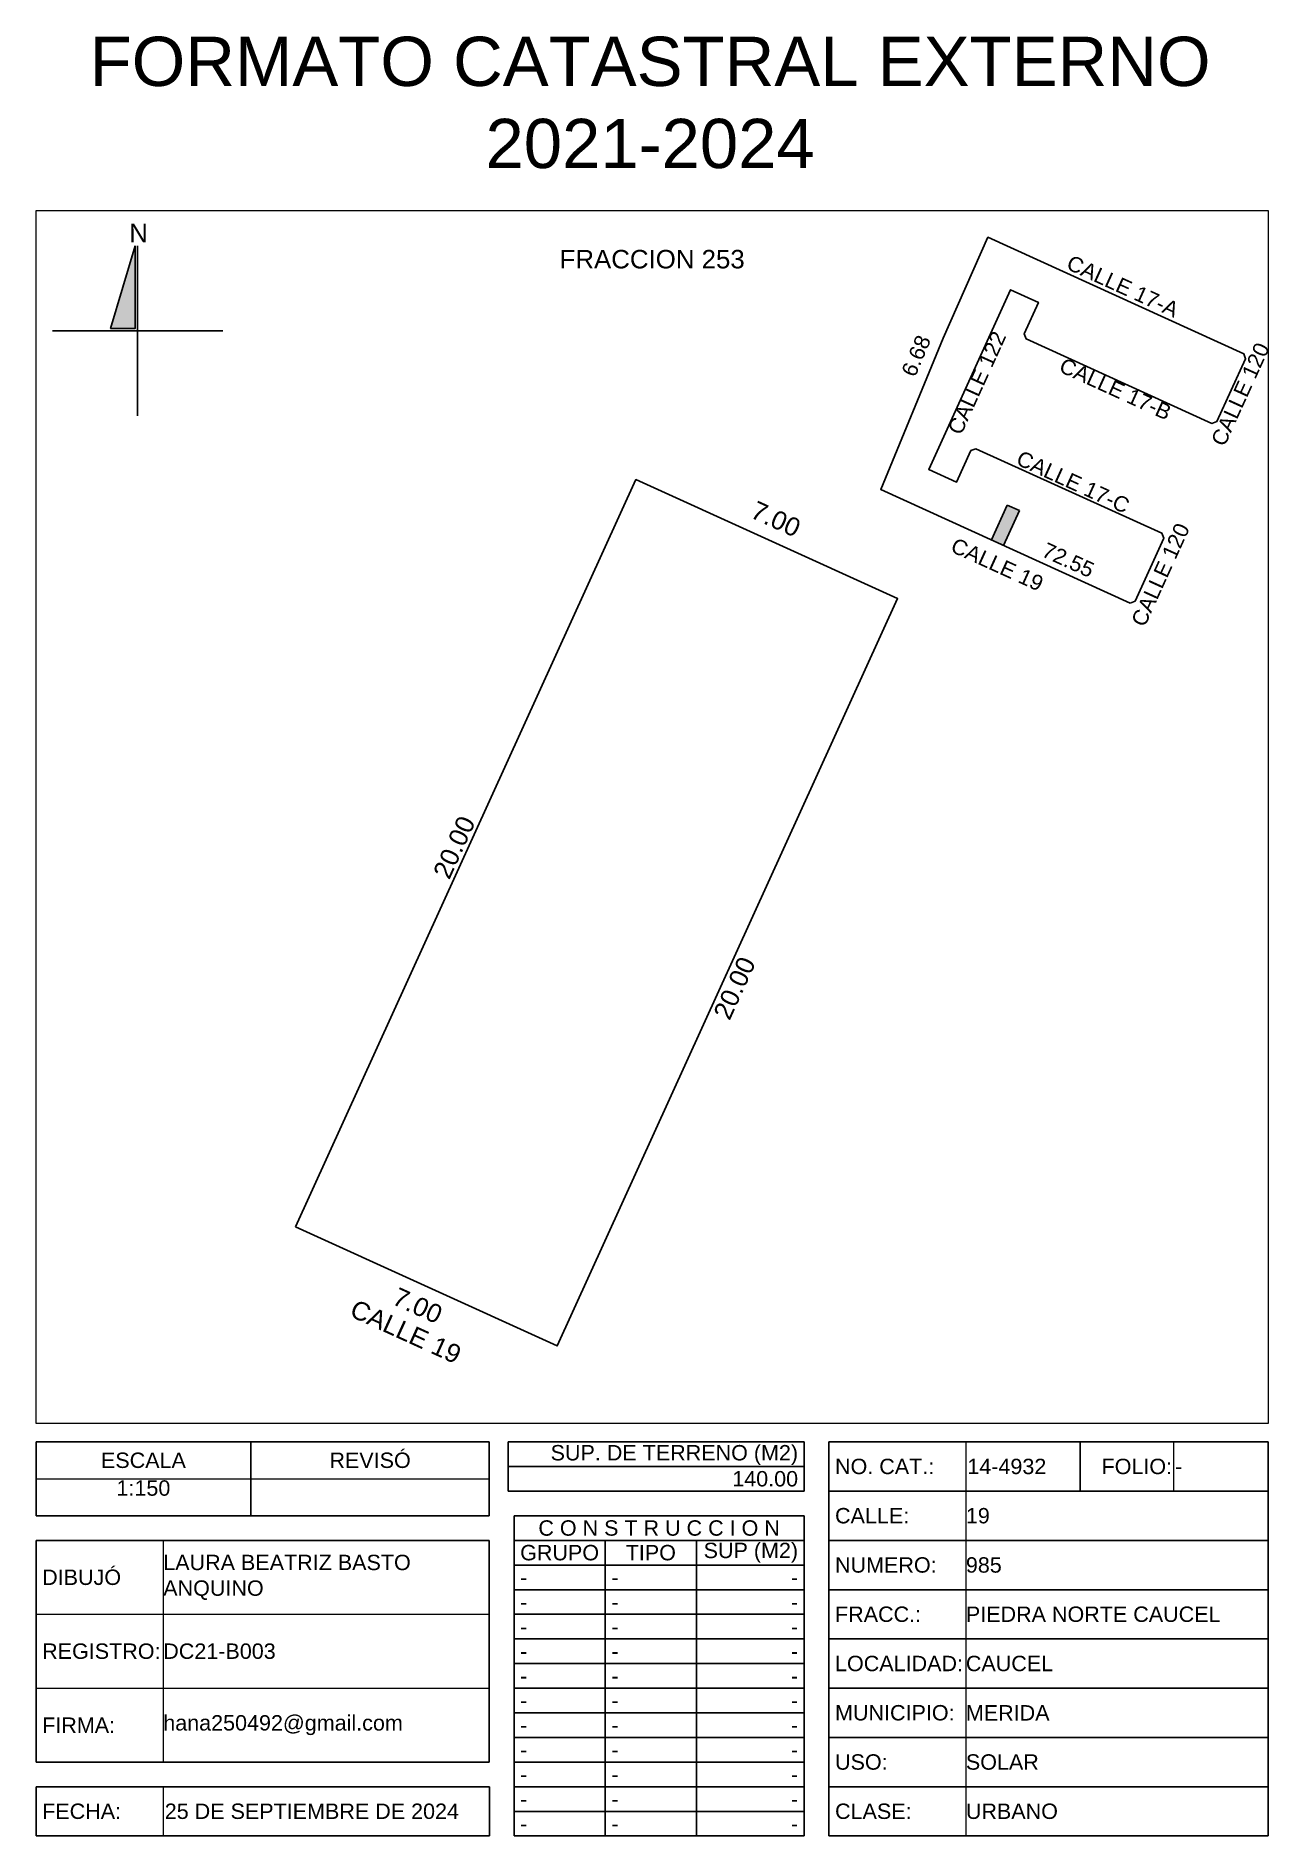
# Model space of a CAD drawing. Header units: inches. Extents: x 163.5 to 193.7, y 30.1 to 74.
import ezdxf

# ---------------------------------------------------------------- set-up
doc = ezdxf.new("R2010")
doc.units = ezdxf.units.IN
doc.header["$MEASUREMENT"] = 0
doc.layers.add('_DIV LOTES', color=7, linetype='Continuous')
doc.styles.add('Formato', font='arial.ttf')
doc.styles.add('Localizacion', font='arial.ttf')
doc.styles.get("Standard").update_dxf_attribs({"font": 'arial.ttf'})
doc.styles.add('Terreno', font='arial.ttf')
doc.dimstyles.new('T-100', dxfattribs={"dimscale": 0, "dimtxt": 0.45, "dimasz": 0.18, "dimexe": 0.18, "dimexo": 0.0625, "dimgap": 0.0905, "dimtad": 0, "dimzin": 1, "dimdsep": 46, "dimtxsty": 'Terreno', "dimblk": 'NONE', "dimcen": 0, "dimse1": 1, "dimse2": 1, "dimsd1": 1, "dimsd2": 1, "dimclrt": 256, "dimadec": 0, "dimazin": 0, "dimtfac": 1, "dimtix": 1, "dimtofl": 0, "dimtmove": 2, "dimatfit": 3, "dimldrblk": 'NONE', "dimfxl": 1, "dimtolj": 1, "dimarcsym": 0})
doc.dimstyles.new('U-100', dxfattribs={"dimscale": 0, "dimtxt": 0.375, "dimasz": 0.18, "dimexe": 0.18, "dimexo": 0.0625, "dimgap": 0.0905, "dimtad": 0, "dimzin": 1, "dimdsep": 46, "dimtxsty": 'Terreno', "dimblk": 'NONE', "dimcen": 0, "dimse1": 1, "dimse2": 1, "dimsd1": 1, "dimsd2": 1, "dimclrt": 256, "dimadec": 0, "dimazin": 0, "dimtfac": 1, "dimtix": 1, "dimtofl": 0, "dimtmove": 2, "dimatfit": 3, "dimldrblk": 'NONE', "dimfxl": 1, "dimtolj": 1, "dimarcsym": 0})

# ---------------------------------------------------------------- blocks, each defined once
blk = doc.blocks.new('*T4')
at = {"color": 0, "linetype": 'ByBlock', "lineweight": -2, "transparency": 16777216}
for p, q in [((0, 0), (11.036, 0)), ((0, 0), (0, -1.8)), ((5.23, 0), (5.23, -1.8)), ((11.036, 0), (11.036, -1.8)), ((0, -1.8), (11.036, -1.8))]:
    blk.add_line(p, q, dxfattribs=at)
at = {"layer": 'Defpoints', "color": 8, "linetype": 'ByBlock', "lineweight": 0, "transparency": 16777216}
blk.add_line((0, -0.9), (11.036, -0.9), dxfattribs=at)
at = {"color": 0, "lineweight": 18, "transparency": 16777216, "char_height": 0.375}
for s, insert, width, attachment_point in [('{\\C256;ESCALA}', (2.615, -0.45), 5.15762, 5), ('REVISÓ', (8.133, -0.45), 5.73486, 5), ('1:150', (2.615, -0.936), 5.15762, 2)]:
    blk.add_mtext(s, dxfattribs=dict(at, insert=insert, width=width, attachment_point=attachment_point))
blk = doc.blocks.new('*T5')
at = {"color": 0, "lineweight": -2, "transparency": 16777216}
for p, q in [((0, 0), (7.21, 0)), ((0, 0), (0, -0.6)), ((7.21, 0), (7.21, -0.6)), ((0, -0.6), (7.21, -0.6))]:
    blk.add_line(p, q, dxfattribs=at)
at = {"color": 0, "lineweight": 18, "transparency": 16777216, "insert": (7.06, -0.3), "char_height": 0.375, "width": 6.90975, "attachment_point": 6}
blk.add_mtext('140.00', dxfattribs=at)
blk = doc.blocks.new('*T6')
at = {"color": 0, "lineweight": -2, "transparency": 16777216}
for p, q in [((0, 0), (7.21, 0)), ((0, 0), (0, -0.6)), ((7.21, 0), (7.21, -0.6)), ((0, -0.6), (7.21, -0.6))]:
    blk.add_line(p, q, dxfattribs=at)
at = {"color": 0, "lineweight": 18, "transparency": 16777216, "insert": (7.06, -0.564), "char_height": 0.375, "width": 6.90975, "attachment_point": 9}
blk.add_mtext('{\\C256;  SUP. DE TERRENO (M2)   }', dxfattribs=at)
blk = doc.blocks.new('*T7')
at = {"color": 0, "lineweight": -2, "transparency": 16777216}
for p, q in [((0, 0), (3.336, 0)), ((0, 0), (0, -9.6)), ((0, -1.2), (3.336, -1.2)), ((0, -2.4), (3.336, -2.4)), ((0, -3.6), (3.336, -3.6)), ((0, -4.8), (3.336, -4.8)), ((0, -6), (3.336, -6)), ((0, -7.2), (3.336, -7.2)), ((0, -8.4), (3.336, -8.4)), ((0, -9.6), (3.336, -9.6))]:
    blk.add_line(p, q, dxfattribs=at)
at = {"layer": 'Defpoints', "color": 8, "linetype": 'ByBlock', "lineweight": 0, "transparency": 16777216}
blk.add_line((3.336, 0), (3.336, -9.6), dxfattribs=at)
at = {"color": 0, "lineweight": 18, "transparency": 16777216, "char_height": 0.375, "width": 3.03551, "attachment_point": 4, "style": 'Formato'}
for s, insert in [('NO. CAT.:', (0.15, -0.6)), ('CALLE:', (0.15, -1.8)), ('NUMERO:', (0.15, -3)), ('FRACC.:', (0.15, -4.2)), ('LOCALIDAD:', (0.15, -5.4)), ('MUNICIPIO:', (0.15, -6.6)), ('CLASE:', (0.15, -9))]:
    blk.add_mtext(s, dxfattribs=dict(at, insert=insert))
at = {"color": 0, "lineweight": 18, "transparency": 16777216, "insert": (0.15, -7.8), "char_height": 0.375, "width": 3.03551, "attachment_point": 4}
blk.add_mtext('USO:', dxfattribs=at)
blk = doc.blocks.new('*T8')
at = {"color": 0, "lineweight": -2, "transparency": 16777216}
for p, q in [((0, 0), (7.363, 0)), ((7.363, 0), (7.363, -8.4)), ((0, -1.2), (7.363, -1.2)), ((0, -2.4), (7.363, -2.4)), ((0, -3.6), (7.363, -3.6)), ((0, -4.8), (7.363, -4.8)), ((0, -6), (7.363, -6)), ((0, -7.2), (7.363, -7.2)), ((0, -8.4), (7.363, -8.4))]:
    blk.add_line(p, q, dxfattribs=at)
at = {"layer": 'Defpoints', "color": 8, "linetype": 'ByBlock', "lineweight": 0, "transparency": 16777216}
blk.add_line((0, 0), (0, -8.4), dxfattribs=at)
at = {"color": 0, "lineweight": 18, "transparency": 16777216, "char_height": 0.375, "width": 7.363, "attachment_point": 4}
for s, insert in [('19', (0, -0.6)), ('985', (0, -1.8)), ('PIEDRA NORTE CAUCEL', (0, -3)), ('CAUCEL', (0, -4.2)), ('MERIDA', (0, -5.4)), ('SOLAR', (0, -6.6)), ('URBANO', (0, -7.8))]:
    blk.add_mtext(s, dxfattribs=dict(at, insert=insert))
blk = doc.blocks.new('*T9')
at = {"color": 0, "lineweight": -2, "transparency": 16777216}
for p, q in [((0, 0), (2.782, 0)), ((2.782, 0), (2.782, -1.2)), ((0, -1.2), (2.782, -1.2))]:
    blk.add_line(p, q, dxfattribs=at)
at = {"layer": 'Defpoints', "color": 8, "linetype": 'ByBlock', "lineweight": 0, "transparency": 16777216}
blk.add_line((0, 0), (0, -1.2), dxfattribs=at)
at = {"color": 0, "lineweight": 18, "transparency": 16777216, "insert": (0.036, -0.6), "char_height": 0.375, "width": 2.7103, "attachment_point": 4}
blk.add_mtext('14-4932', dxfattribs=at)
blk = doc.blocks.new('*T10')
at = {"color": 0, "lineweight": -2, "transparency": 16777216}
for p, q in [((0, 0), (2.273, 0)), ((0, 0), (0, -1.2)), ((0, -1.2), (2.273, -1.2))]:
    blk.add_line(p, q, dxfattribs=at)
at = {"layer": 'Defpoints', "color": 8, "linetype": 'ByBlock', "lineweight": 0, "transparency": 16777216}
blk.add_line((2.273, 0), (2.273, -1.2), dxfattribs=at)
at = {"color": 0, "lineweight": 18, "transparency": 16777216, "insert": (2.237, -0.6), "char_height": 0.375, "width": 2.2007, "attachment_point": 6}
blk.add_mtext(' FOLIO:', dxfattribs=at)
blk = doc.blocks.new('*T11')
at = {"color": 0, "lineweight": -2, "transparency": 16777216}
for p, q in [((0, 0), (2.308, 0)), ((2.308, 0), (2.308, -1.2)), ((0, -1.2), (2.308, -1.2))]:
    blk.add_line(p, q, dxfattribs=at)
at = {"layer": 'Defpoints', "color": 8, "linetype": 'ByBlock', "lineweight": 0, "transparency": 16777216}
blk.add_line((0, 0), (0, -1.2), dxfattribs=at)
at = {"color": 0, "lineweight": 18, "transparency": 16777216, "insert": (0.036, -0.6), "char_height": 0.375, "width": 2.236, "attachment_point": 4}
blk.add_mtext('-', dxfattribs=at)
blk = doc.blocks.new('*T12')
at = {"color": 0, "lineweight": -2, "transparency": 16777216}
for p, q in [((0, 0), (3.098, 0)), ((0, 0), (0, -1.2)), ((0, -1.2), (3.098, -1.2))]:
    blk.add_line(p, q, dxfattribs=at)
at = {"layer": 'Defpoints', "color": 8, "linetype": 'ByBlock', "lineweight": 0, "transparency": 16777216}
blk.add_line((3.098, 0), (3.098, -1.2), dxfattribs=at)
at = {"color": 0, "lineweight": 18, "transparency": 16777216, "insert": (0.15, -0.6), "char_height": 0.375, "width": 2.79829, "attachment_point": 4}
blk.add_mtext('{\\C256;FECHA:}', dxfattribs=at)
blk = doc.blocks.new('*T13')
at = {"color": 0, "lineweight": -2, "transparency": 16777216}
for p, q in [((0, 0), (7.938, 0)), ((7.938, 0), (7.938, -1.2)), ((0, -1.2), (7.938, -1.2))]:
    blk.add_line(p, q, dxfattribs=at)
at = {"layer": 'Defpoints', "color": 8, "linetype": 'ByBlock', "lineweight": 0, "transparency": 16777216}
blk.add_line((0, 0), (0, -1.2), dxfattribs=at)
at = {"color": 0, "lineweight": 18, "transparency": 16777216, "insert": (0.036, -0.6), "char_height": 0.375, "width": 7.86619, "attachment_point": 4}
blk.add_mtext('{\\C256;25 DE SEPTIEMBRE DE 2024}', dxfattribs=at)
blk = doc.blocks.new('*T14')
at = {"color": 0, "lineweight": -2, "transparency": 16777216}
for p, q in [((0, 0), (7.065, 0)), ((0, 0), (0, -7.8)), ((7.065, 0), (7.065, -7.8)), ((0, -0.6), (7.065, -0.6)), ((2.22, -0.6), (2.22, -7.8)), ((4.44, -0.6), (4.44, -7.8)), ((0, -1.2), (7.065, -1.2)), ((0, -1.8), (7.065, -1.8)), ((0, -2.4), (7.065, -2.4)), ((0, -3), (7.065, -3)), ((0, -3.6), (7.065, -3.6)), ((0, -4.2), (7.065, -4.2)), ((0, -4.8), (7.065, -4.8)), ((0, -5.4), (7.065, -5.4)), ((0, -6), (7.065, -6)), ((0, -6.6), (7.065, -6.6)), ((0, -7.2), (7.065, -7.2)), ((0, -7.8), (7.065, -7.8))]:
    blk.add_line(p, q, dxfattribs=at)
at = {"color": 0, "lineweight": 18, "transparency": 16777216, "char_height": 0.375}
for s, insert, width, attachment_point in [('{\\C256;C O N S T R U C C I O N}', (3.532, -0.3), 7.065, 5), ('GRUPO', (1.11, -0.9), 2.22, 5), ('TIPO', (3.33, -0.9), 2.22, 5), ('SUP (M2)', (6.915, -0.9), 2.325, 6), ('-', (0.15, -1.5), 1.92, 4), ('-', (2.37, -1.5), 1.92, 4), ('-', (0.15, -2.1), 1.92, 4), ('-', (2.37, -2.1), 1.92, 4), ('-', (0.15, -2.7), 1.92, 4), ('-', (2.37, -2.7), 1.92, 4), ('-', (0.15, -3.3), 1.92, 4), ('-', (2.37, -3.3), 1.92, 4), ('-', (0.15, -3.9), 1.92, 4), ('-', (2.37, -3.9), 1.92, 4), ('-', (0.15, -4.5), 1.92, 4), ('-', (2.37, -4.5), 1.92, 4), ('-', (0.15, -5.1), 1.92, 4), ('-', (2.37, -5.1), 1.92, 4), ('-', (0.15, -5.7), 1.92, 4), ('-', (2.37, -5.7), 1.92, 4), ('-', (0.15, -6.3), 1.92, 4), ('-', (2.37, -6.3), 1.92, 4), ('-', (0.15, -6.9), 1.92, 4), ('-', (2.37, -6.9), 1.92, 4), ('-', (0.15, -7.5), 1.92, 4), ('-', (2.37, -7.5), 1.92, 4), ('-', (6.915, -7.5), 2.325, 6)]:
    blk.add_mtext(s, dxfattribs=dict(at, insert=insert, width=width, attachment_point=attachment_point))
at = {"color": 0, "lineweight": 18, "transparency": 16777216, "char_height": 0.375, "width": 2.325, "attachment_point": 6, "style": 'Formato'}
for insert in [(6.915, -1.5), (6.915, -2.1), (6.915, -2.7), (6.915, -3.3), (6.915, -3.9), (6.915, -4.5), (6.915, -5.1), (6.915, -5.7), (6.915, -6.3), (6.915, -6.9)]:
    blk.add_mtext('-', dxfattribs=dict(at, insert=insert))
blk = doc.blocks.new('*T15')
at = {"color": 0, "lineweight": -2, "transparency": 16777216}
for p, q in [((0, 0), (11.036, 0)), ((0, 0), (0, -5.4)), ((11.036, 0), (11.036, -5.4)), ((0, -5.4), (11.036, -5.4))]:
    blk.add_line(p, q, dxfattribs=at)
at = {"layer": 'Defpoints', "color": 8, "linetype": 'ByBlock', "lineweight": 0, "transparency": 16777216}
for p, q in [((3.098, 0), (3.098, -5.4)), ((0, -1.8), (11.036, -1.8)), ((0, -3.6), (11.036, -3.6))]:
    blk.add_line(p, q, dxfattribs=at)
at = {"color": 0, "lineweight": 18, "transparency": 16777216, "char_height": 0.375, "width": 7.93819, "attachment_point": 4, "style": 'Formato'}
for s, insert in [('LAURA BEATRIZ BASTO ANQUINO', (3.098, -0.9)), ('DC21-B003', (3.098, -2.7)), ('hana250492@gmail.com', (3.098, -4.5))]:
    blk.add_mtext(s, dxfattribs=dict(at, insert=insert))
at = {"color": 0, "lineweight": 18, "transparency": 16777216, "char_height": 0.375, "width": 2.79829, "attachment_point": 4}
for s, insert in [('DIBUJÓ', (0.15, -0.9)), ('REGISTRO:', (0.15, -2.7)), ('FIRMA:', (0.15, -4.5))]:
    blk.add_mtext(s, dxfattribs=dict(at, insert=insert))
blk = doc.blocks.new('Norte')
blk.add_hatch(color=256).paths.add_polyline_path([(2254.291, 2179.168), (2254.691, 2179.168), (2254.691, 2180.508)])
for p, q in [((2254.731, 2180.508), (2254.731, 2177.748)), ((2253.351, 2179.128), (2256.111, 2179.128))]:
    blk.add_line(p, q)
blk.add_lwpolyline([(2254.691, 2180.508), (2254.291, 2179.168), (2254.691, 2179.168)], close=True)
at = {"insert": (2254.595, 2180.866), "char_height": 0.3, "width": 0.27128, "attachment_point": 1, "style": 'Localizacion'}
blk.add_mtext('N', dxfattribs=at)
blk = doc.blocks.new('*D19')
at = {"layer": 'Defpoints', "color": 0, "transparency": 16777216}
for p in [(186.69, 69.082), (183.642, 63.123), (184.084, 62.936)]:
    blk.add_point(p, dxfattribs=at)
at = {"transparency": 16777216, "insert": (184.945, 66.196), "char_height": 0.375, "attachment_point": 5, "rotation": 67.0167, "style": 'Terreno'}
blk.add_mtext('\\A1;6.68', dxfattribs=at)
blk = doc.blocks.new('_None')
blk = doc.blocks.new('*D20')
at = {"layer": 'Defpoints', "color": 0, "transparency": 16777216}
for p in [(186.949, 69.651), (186.69, 69.082), (192.92, 66.246)]:
    blk.add_point(p, dxfattribs=at)
at = {"transparency": 16777216, "insert": (189.975, 67.89), "char_height": 0.375, "attachment_point": 5, "rotation": 335.528, "style": 'Terreno'}
blk.add_mtext('\\A1;CALLE 17-A', dxfattribs=at)
blk = doc.blocks.new('*D21')
at = {"layer": 'Defpoints', "color": 0, "transparency": 16777216}
for p in [(184.084, 62.936), (190.155, 60.173), (189.954, 59.73)]:
    blk.add_point(p, dxfattribs=at)
at = {"transparency": 16777216, "insert": (186.918, 61.111), "char_height": 0.375, "attachment_point": 5, "rotation": 335.528, "style": 'Terreno'}
blk.add_mtext('\\A1;CALLE 19', dxfattribs=at)
blk = doc.blocks.new('*D22')
at = {"layer": 'Defpoints', "color": 0, "transparency": 16777216}
for p in [(190.974, 61.751), (191.242, 61.629), (190.276, 60.218)]:
    blk.add_point(p, dxfattribs=at)
at = {"transparency": 16777216, "insert": (190.893, 60.862), "char_height": 0.375, "attachment_point": 5, "rotation": 65.528, "style": 'Terreno'}
blk.add_mtext('\\A1;CALLE 120', dxfattribs=at)
blk = doc.blocks.new('*D23')
at = {"layer": 'Defpoints', "color": 0, "transparency": 16777216}
for p in [(186.501, 64.153), (186.401, 63.932), (190.929, 61.872)]:
    blk.add_point(p, dxfattribs=at)
at = {"transparency": 16777216, "insert": (188.765, 63.122), "char_height": 0.375, "attachment_point": 5, "rotation": 335.528, "style": 'Terreno'}
blk.add_mtext('\\A1;CALLE 17-C', dxfattribs=at)
blk = doc.blocks.new('*D24')
at = {"layer": 'Defpoints', "color": 0, "transparency": 16777216}
for p in [(187.243, 67.805), (187.42, 67.724), (185.252, 63.43)]:
    blk.add_point(p, dxfattribs=at)
at = {"transparency": 16777216, "insert": (186.424, 65.537), "char_height": 0.375, "attachment_point": 5, "rotation": 65.528, "style": 'Terreno'}
blk.add_mtext('\\A1;CALLE 122', dxfattribs=at)
blk = doc.blocks.new('*D25')
at = {"layer": 'Defpoints', "color": 0, "transparency": 16777216}
for p in [(187.619, 66.608), (192.146, 64.547), (192.059, 64.356)]:
    blk.add_point(p, dxfattribs=at)
at = {"transparency": 16777216, "insert": (189.796, 65.387), "char_height": 0.375, "attachment_point": 5, "rotation": 335.528, "style": 'Terreno'}
blk.add_mtext('\\A1;CALLE 17-B', dxfattribs=at)
blk = doc.blocks.new('*D26')
at = {"layer": 'Defpoints', "color": 0, "transparency": 16777216}
for p in [(192.965, 66.126), (193.186, 66.025), (192.267, 64.593)]:
    blk.add_point(p, dxfattribs=at)
at = {"transparency": 16777216, "insert": (192.837, 65.258), "char_height": 0.375, "attachment_point": 5, "rotation": 65.528, "style": 'Terreno'}
blk.add_mtext('\\A1;CALLE 120', dxfattribs=at)
blk = doc.blocks.new('*D27')
at = {"layer": 'Defpoints', "color": 0, "transparency": 16777216}
for p in [(184.992, 62.522), (190.155, 60.173), (190.297, 60.483)]:
    blk.add_point(p, dxfattribs=at)
at = {"transparency": 16777216, "insert": (188.647, 61.22), "char_height": 0.375, "attachment_point": 5, "rotation": 335.528, "style": 'Terreno'}
blk.add_mtext('\\A1;72.55', dxfattribs=at)
blk = doc.blocks.new('*D28')
at = {"layer": 'Defpoints', "color": 0, "transparency": 16777216}
for p in [(176.639, 63.856), (178.122, 63.181), (169.837, 44.978)]:
    blk.add_point(p, dxfattribs=at)
at = {"transparency": 16777216, "insert": (173.701, 54.223), "char_height": 0.45, "attachment_point": 5, "rotation": 65.528, "style": 'Terreno'}
blk.add_mtext('\\A1;20.00', dxfattribs=at)
blk = doc.blocks.new('*D29')
at = {"layer": 'Defpoints', "color": 0, "transparency": 16777216}
for p in [(184.493, 60.282), (176.208, 42.078), (177.447, 41.514)]:
    blk.add_point(p, dxfattribs=at)
at = {"transparency": 16777216, "insert": (180.525, 50.793), "char_height": 0.45, "attachment_point": 5, "rotation": 65.528, "style": 'Terreno'}
blk.add_mtext('\\A1;20.00', dxfattribs=at)
blk = doc.blocks.new('*D30')
at = {"layer": 'Defpoints', "color": 0, "transparency": 16777216}
for p in [(169.837, 44.978), (169.623, 44.507), (176.208, 42.078)]:
    blk.add_point(p, dxfattribs=at)
at = {"transparency": 16777216, "insert": (172.808, 43.058), "char_height": 0.45, "attachment_point": 5, "rotation": 335.528, "style": 'Terreno'}
blk.add_mtext('\\A1;7.00', dxfattribs=at)
blk = doc.blocks.new('*D31')
at = {"layer": 'Defpoints', "color": 0, "transparency": 16777216}
for p in [(178.122, 63.181), (184.715, 60.769), (184.493, 60.282)]:
    blk.add_point(p, dxfattribs=at)
at = {"transparency": 16777216, "insert": (181.529, 62.218), "char_height": 0.45, "attachment_point": 5, "rotation": 335.528, "style": 'Terreno'}
blk.add_mtext('\\A1;7.00', dxfattribs=at)
blk = doc.blocks.new('*D32')
at = {"layer": 'Defpoints', "color": 0, "transparency": 16777216}
for p in [(169.837, 44.978), (169.334, 43.873), (176.208, 42.078)]:
    blk.add_point(p, dxfattribs=at)
at = {"transparency": 16777216, "insert": (172.52, 42.423), "char_height": 0.45, "attachment_point": 5, "rotation": 335.528, "style": 'Terreno'}
blk.add_mtext('\\A1;CALLE 19', dxfattribs=at)
blk = doc.blocks.new('*D35')
at = {"layer": 'Defpoints', "color": 0, "transparency": 16777216}
for p in [(163.518, 69.739), (193.518, 69.739), (193.518, 68.547)]:
    blk.add_point(p, dxfattribs=at)
at = {"transparency": 16777216, "insert": (178.518, 68.547), "char_height": 0.45, "width": 5.55464, "attachment_point": 5, "style": 'Terreno'}
blk.add_mtext('\\A1;FRACCION 253', dxfattribs=at)

msp = doc.modelspace()

# ---------------------------------------------------------------- hatches: boundary and pattern name
h = msp.add_hatch(color=256)
h.dxf.hatch_style = 1
h.paths.add_polyline_path([(187.46, 62.425), (187.163, 62.56), (186.776, 61.71), (187.074, 61.575)])

# ---------------------------------------------------------------- linework, layer by layer
msp.add_line((187.163, 62.56), (187.46, 62.425))
at = {"lineweight": 18}
msp.add_lwpolyline([(163.518, 69.739), (193.518, 69.739), (193.518, 40.189), (163.518, 40.189)], close=True, dxfattribs=at)
at = {"layer": '_DIV LOTES'}
for p, q in [((190.155, 60.173), (184.084, 62.936)), ((190.155, 60.173), (184.084, 62.936)), ((187.163, 62.56), (186.776, 61.71)), ((187.46, 62.425), (187.074, 61.575))]:
    msp.add_line(p, q, dxfattribs=at)
for points in [[(186.69, 69.082), (185.601, 66.629), (184.084, 62.936), (190.155, 60.173)], [(190.155, 60.173), (190.276, 60.218), (190.974, 61.751), (190.929, 61.872), (186.401, 63.932), (186.28, 63.887), (185.931, 63.121), (185.252, 63.43), (187.243, 67.805), (187.922, 67.495), (187.574, 66.729), (187.619, 66.608), (192.146, 64.547), (192.267, 64.593), (192.965, 66.126), (192.92, 66.246), (186.69, 69.082), (185.601, 66.629), (184.084, 62.936), (190.155, 60.173)], [(169.837, 44.978), (178.122, 63.181), (184.493, 60.282), (176.208, 42.078), (169.837, 44.978)]]:
    msp.add_lwpolyline(points, dxfattribs=at)

# ---------------------------------------------------------------- block references
at = {"lineweight": 25, "xscale": 1.5, "yscale": 1.5, "zscale": 1.5}
msp.add_blockref('Norte', (-3216.104, -3201.888), dxfattribs=at)
for name, p in [('*T4', (163.518, 39.739)), ('*T6', (175.01, 39.739)), ('*T7', (182.82, 39.739)), ('*T9', (186.155, 39.739)), ('*T10', (188.938, 39.739)), ('*T11', (191.21, 39.739)), ('*T5', (175.01, 39.139)), ('*T8', (186.155, 38.539)), ('*T14', (175.155, 37.939)), ('*T15', (163.518, 37.339)), ('*T12', (163.518, 31.339)), ('*T13', (166.617, 31.339))]:
    msp.add_blockref(name, p)

# ---------------------------------------------------------------- texts
at = {"lineweight": 18, "insert": (178.468, 72.36), "char_height": 1.2, "width": 31.23058, "attachment_point": 5, "style": 'Formato'}
msp.add_mtext('\\A1;FORMATO CATASTRAL EXTERNO 2021-2024', dxfattribs=at)

# ---------------------------------------------------------------- dimensions: what is measured, and where the dimension line sits
dim = msp.add_linear_dim(base=(193.518, 68.547), p1=(163.518, 69.739), p2=(193.518, 69.739), text='FRACCION 253', dimstyle='T-100', override={"dimscale": 1})
dim.commit()
dim.dimension.update_dxf_attribs({"geometry": '*D35', "text_midpoint": (178.518, 68.547)})
for base, p1, p2, angle, text, picture, middle in [((186.949, 69.651), (192.92, 66.246), (186.69, 69.082), 155.528, 'CALLE 17-A', '*D20', (189.975, 67.89)), ((190.297, 60.483), (184.992, 62.522), (190.155, 60.173), 335.528, '72.55', '*D27', (188.647, 61.22))]:
    dim = msp.add_linear_dim(base=base, p1=p1, p2=p2, angle=angle, text=text, dimstyle='U-100', override={"dimscale": 1})
    dim.commit()
    dim.dimension.update_dxf_attribs({"geometry": picture, "text_midpoint": middle, "dimtype": 161})
for p1, p2, distance, dimstyle, picture, middle in [((186.69, 69.082), (184.084, 62.936), -0.48, 'U-100', '*D19', (184.945, 66.196)), ((178.122, 63.181), (184.493, 60.282), 0.535, 'T-100', '*D31', (181.529, 62.218)), ((176.208, 42.078), (169.837, 44.978), 0.517, 'T-100', '*D30', (172.808, 43.058))]:
    dim = msp.add_aligned_dim(p1=p1, p2=p2, distance=distance, dimstyle=dimstyle, override={"dimscale": 1})
    dim.commit()
    dim.dimension.update_dxf_attribs({"geometry": picture, "text_midpoint": middle})
for p1, p2, distance, text, dimstyle, picture, middle in [((185.252, 63.43), (187.243, 67.805), -0.194, 'CALLE 122', 'U-100', '*D24', (186.424, 65.537)), ((187.619, 66.608), (192.146, 64.547), -0.21, 'CALLE 17-B', 'U-100', '*D25', (189.796, 65.387)), ((192.267, 64.593), (192.965, 66.126), -0.243, 'CALLE 120', 'U-100', '*D26', (192.837, 65.258)), ((190.929, 61.872), (186.401, 63.932), -0.242, 'CALLE 17-C', 'U-100', '*D23', (188.765, 63.122)), ((184.084, 62.936), (190.155, 60.173), -0.487, 'CALLE 19', 'U-100', '*D21', (186.918, 61.111)), ((190.276, 60.218), (190.974, 61.751), -0.295, 'CALLE 120', 'U-100', '*D22', (190.893, 60.862)), ((176.208, 42.078), (169.837, 44.978), 1.214, 'CALLE 19', 'T-100', '*D32', (172.52, 42.423))]:
    dim = msp.add_aligned_dim(p1=p1, p2=p2, distance=distance, text=text, dimstyle=dimstyle, override={"dimscale": 1})
    dim.commit()
    dim.dimension.update_dxf_attribs({"geometry": picture, "text_midpoint": middle})
for base, p1, p2, angle, picture, middle in [((176.639, 63.856), (169.837, 44.978), (178.122, 63.181), 65.528, '*D28', (173.701, 54.223)), ((177.447, 41.514), (184.493, 60.282), (176.208, 42.078), 245.528, '*D29', (180.525, 50.793))]:
    dim = msp.add_linear_dim(base=base, p1=p1, p2=p2, angle=angle, dimstyle='T-100', override={"dimscale": 1})
    dim.commit()
    dim.dimension.update_dxf_attribs({"geometry": picture, "text_midpoint": middle, "dimtype": 161})

doc.saveas('drawing.dxf')
